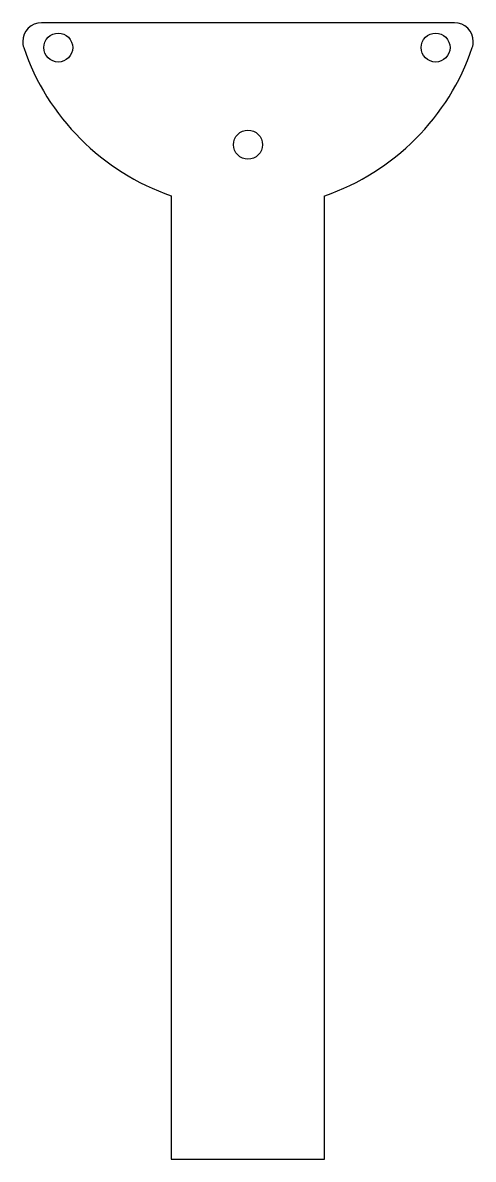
# Model space of a CAD drawing. Extents: x 0 to 45, y 0 to 114.
import ezdxf

# ---------------------------------------------------------------- set-up
doc = ezdxf.new("R2010")
doc.units = 0
doc.layers.add('Layer_1', color=7, linetype='CONTINUOUS')

msp = doc.modelspace()

# ---------------------------------------------------------------- linework, layer by layer
at = {"layer": 'Layer_1', "color": 7}
for points in [[(43.277028, 113.789657), (1.93361, 113.789657)], [(14.927601, 96.479112), (14.927601, 0.05), (30.275998, 0.05), (30.275998, 96.479112), (30.281998, 96.479112)]]:
    msp.add_lwpolyline(points, dxfattribs=at)
for points in [[(3.608958, 112.756131)], [(41.386961, 112.756131)], [(22.604669, 103.035292)]]:
    msp.add_lwpolyline(points, close=True, dxfattribs=at)
for points in [[(1.93361, 113.789657), (0.892962, 113.789657), (0.050013, 112.946736), (0.050013, 111.907086)], [(45.159596, 111.907086), (45.159596, 112.946736), (44.316857, 113.789657), (43.277028, 113.789657)], [(2.583614, 112.331436), (2.855551, 112.603373), (3.22438, 112.756141), (3.608958, 112.756131)], [(3.608958, 112.756131), (3.993535, 112.756141), (4.362364, 112.603373), (4.634301, 112.331436)], [(40.361618, 112.331436), (40.633555, 112.603373), (41.002384, 112.756141), (41.386961, 112.756131)], [(41.386961, 112.756131), (41.771539, 112.756141), (42.140368, 112.603373), (42.412305, 112.331436)], [(0.050013, 111.907086), (0.050013, 111.695756), (0.085213, 111.492552), (0.149713, 111.30144)], [(2.15892, 111.306092), (2.158909, 111.690669), (2.311677, 112.059498), (2.583614, 112.331436)], [(4.634301, 112.331436), (4.906238, 112.059498), (5.059006, 111.690669), (5.058995, 111.306092)], [(39.936923, 111.306092), (39.936912, 111.690669), (40.08968, 112.059498), (40.361618, 112.331436)], [(42.412305, 112.331436), (42.684242, 112.059498), (42.83701, 111.690669), (42.836999, 111.306092)], [(45.060396, 111.30144), (45.124896, 111.492552), (45.159596, 111.695756), (45.159596, 111.907086)], [(0.149713, 111.30144), (2.502319, 104.3526), (7.989751, 98.853297), (14.927601, 96.479112)], [(2.583614, 110.280748), (2.311677, 110.552685), (2.158909, 110.921514), (2.15892, 111.306092)], [(5.058995, 111.306092), (5.059006, 110.921514), (4.906238, 110.552685), (4.634301, 110.280748)], [(30.281998, 96.479112), (37.219837, 98.853297), (42.707789, 104.3526), (45.060396, 111.30144)], [(40.361618, 110.280748), (40.08968, 110.552685), (39.936912, 110.921514), (39.936923, 111.306092)], [(42.836999, 111.306092), (42.83701, 110.921514), (42.684242, 110.552685), (42.412305, 110.280748)], [(3.608958, 109.856053), (3.22438, 109.856042), (2.855551, 110.00881), (2.583614, 110.280748)], [(4.634301, 110.280748), (4.362364, 110.00881), (3.993535, 109.856042), (3.608958, 109.856053)], [(41.386961, 109.856053), (41.002384, 109.856042), (40.633555, 110.00881), (40.361618, 110.280748)], [(42.412305, 110.280748), (42.140368, 110.00881), (41.771539, 109.856042), (41.386961, 109.856053)], [(21.154631, 101.585253), (21.154621, 101.969831), (21.307388, 102.33866), (21.579326, 102.610597)], [(21.579326, 102.610597), (21.851263, 102.882535), (22.220092, 103.035303), (22.604669, 103.035292)], [(22.604669, 103.035292), (22.989247, 103.035303), (23.358076, 102.882535), (23.630013, 102.610597)], [(23.630013, 102.610597), (23.90195, 102.33866), (24.054718, 101.969831), (24.054707, 101.585253)], [(22.604669, 100.13573), (21.804027, 100.135708), (21.154894, 100.784611), (21.154631, 101.585253)], [(24.054707, 101.585253), (24.054445, 100.784611), (23.405311, 100.135708), (22.604669, 100.13573)]]:
    msp.add_open_spline(points, degree=3, dxfattribs=at)

doc.saveas('drawing.dxf')
